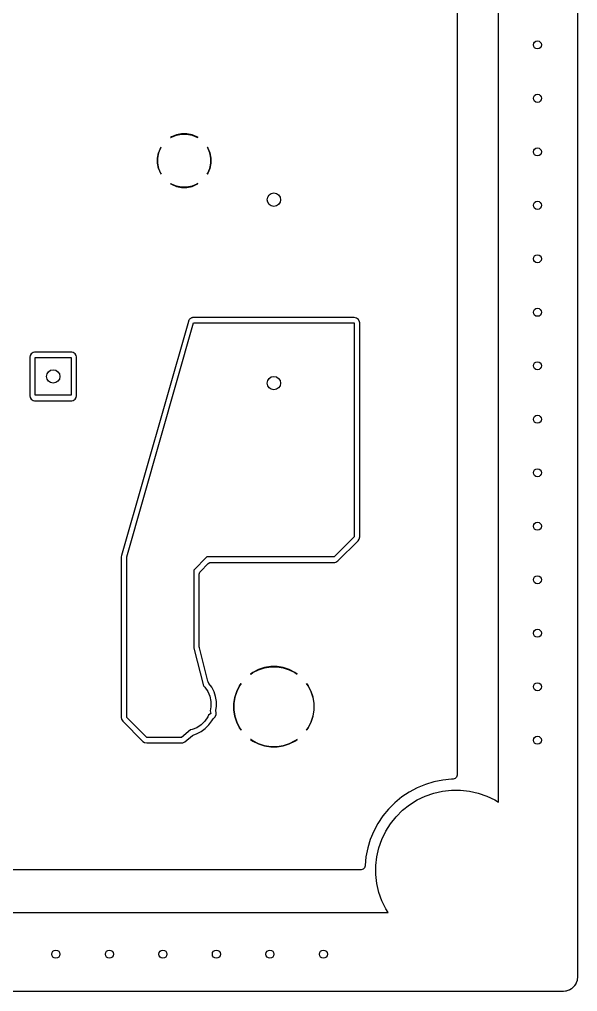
# Model space of a CAD drawing. Header units: inches. Extents: x 2.12 to 6.02, y -5.78 to -1.88.
# Drawn here: x 5.196 to 6.018, y -5.778 to -4.346 of the extents above; entities that cross this region are included whole.
import ezdxf

# ---------------------------------------------------------------- set-up
doc = ezdxf.new("R2010")
doc.units = ezdxf.units.IN
doc.header["$MEASUREMENT"] = 0
doc.layers.add('B.Cu', color=153, linetype='CONTINUOUS', true_color=0x4d7fc4)

msp = doc.modelspace()

# ---------------------------------------------------------------- linework, layer by layer
at = {"layer": 'B.Cu', "linetype": 'CONTINUOUS'}
for p, q in [((6.0177, -1.898), (6.0177, -5.7555)), ((5.9016, -5.4989), (5.9016, -2.1547)), ((5.8406, -4.1118), (5.8406, -5.459)), ((5.4203, -4.5194), (5.4189, -4.5204)), ((5.4189, -4.5204), (5.4189, -4.5204)), ((5.4189, -4.5204), (5.4191, -4.5205)), ((5.4191, -4.5205), (5.4204, -4.5196)), ((5.4275, -4.5165), (5.4203, -4.5194)), ((5.4203, -4.5194), (5.4203, -4.5194)), ((5.4204, -4.5196), (5.4275, -4.5167)), ((5.4351, -4.515), (5.4275, -4.5165)), ((5.4275, -4.5167), (5.4351, -4.5152)), ((5.4275, -4.5165), (5.4275, -4.5165)), ((5.4429, -4.515), (5.4351, -4.515)), ((5.4351, -4.5152), (5.4428, -4.5152)), ((5.4428, -4.5152), (5.4504, -4.5167)), ((5.4505, -4.5165), (5.4429, -4.515)), ((5.4504, -4.5167), (5.4575, -4.5196)), ((5.4576, -4.5194), (5.4505, -4.5165)), ((5.4505, -4.5165), (5.4505, -4.5165)), ((5.4575, -4.5196), (5.4589, -4.5205)), ((5.459, -4.5204), (5.4576, -4.5194)), ((5.4589, -4.5205), (5.459, -4.5204)), ((5.4041, -4.5357), (5.4011, -4.5428)), ((5.4013, -4.5429), (5.4043, -4.5358)), ((5.405, -4.5343), (5.4041, -4.5357)), ((5.4041, -4.5357), (5.4041, -4.5357)), ((5.4043, -4.5358), (5.4052, -4.5344)), ((5.4052, -4.5344), (5.405, -4.5343)), ((5.405, -4.5343), (5.405, -4.5343)), ((5.4729, -4.5343), (5.4728, -4.5344)), ((5.4728, -4.5344), (5.4737, -4.5358)), ((5.4739, -4.5357), (5.4729, -4.5343)), ((5.4737, -4.5358), (5.4767, -4.5429)), ((5.4768, -4.5428), (5.4739, -4.5357)), ((5.4739, -4.5357), (5.4739, -4.5357)), ((5.4011, -4.5428), (5.3996, -4.5505)), ((5.3996, -4.5505), (5.3996, -4.5582)), ((5.3998, -4.5505), (5.4013, -4.5429)), ((5.3998, -4.5582), (5.3998, -4.5505)), ((5.4011, -4.5428), (5.4011, -4.5428)), ((5.4767, -4.5429), (5.4782, -4.5505)), ((5.4783, -4.5505), (5.4768, -4.5428)), ((5.4768, -4.5428), (5.4768, -4.5428)), ((5.4782, -4.5505), (5.4782, -4.5582)), ((5.4783, -4.5582), (5.4783, -4.5505)), ((5.3996, -4.5582), (5.4011, -4.5658)), ((5.4013, -4.5658), (5.3998, -4.5582)), ((5.4782, -4.5582), (5.4767, -4.5658)), ((5.4768, -4.5658), (5.4783, -4.5582)), ((5.4011, -4.5658), (5.4011, -4.5658)), ((5.4011, -4.5658), (5.4041, -4.573)), ((5.4043, -4.5729), (5.4013, -4.5658)), ((5.4041, -4.573), (5.405, -4.5744)), ((5.4052, -4.5742), (5.4043, -4.5729)), ((5.405, -4.5744), (5.4052, -4.5742)), ((5.4737, -4.5729), (5.4728, -4.5742)), ((5.4728, -4.5742), (5.4729, -4.5744)), ((5.4729, -4.5744), (5.4739, -4.573)), ((5.4767, -4.5658), (5.4737, -4.5729)), ((5.4739, -4.573), (5.4768, -4.5658)), ((5.4739, -4.573), (5.4739, -4.573)), ((5.4768, -4.5658), (5.4768, -4.5658)), ((5.4191, -4.5882), (5.4189, -4.5883)), ((5.4189, -4.5883), (5.4203, -4.5892)), ((5.4204, -4.5891), (5.4191, -4.5882)), ((5.4203, -4.5892), (5.4203, -4.5892)), ((5.4203, -4.5892), (5.4275, -4.5922)), ((5.4275, -4.592), (5.4204, -4.5891)), ((5.4351, -4.5935), (5.4275, -4.592)), ((5.4275, -4.5922), (5.4275, -4.5922)), ((5.4275, -4.5922), (5.4351, -4.5937)), ((5.4428, -4.5935), (5.4351, -4.5935)), ((5.4351, -4.5937), (5.4429, -4.5937)), ((5.4504, -4.592), (5.4428, -4.5935)), ((5.4429, -4.5937), (5.4505, -4.5922)), ((5.4575, -4.5891), (5.4504, -4.592)), ((5.4505, -4.5922), (5.4576, -4.5892)), ((5.4505, -4.5922), (5.4505, -4.5922)), ((5.4589, -4.5882), (5.4575, -4.5891)), ((5.4576, -4.5892), (5.459, -4.5883)), ((5.4576, -4.5892), (5.4576, -4.5892)), ((5.459, -4.5883), (5.4589, -4.5882)), ((5.445, -4.7911), (5.3466, -5.1356)), ((5.3543, -5.1378), (5.4528, -4.7933)), ((5.4451, -4.7908), (5.445, -4.7911)), ((5.4454, -4.79), (5.4451, -4.7908)), ((5.4451, -4.7908), (5.4451, -4.7908)), ((5.4455, -4.7898), (5.4454, -4.79)), ((5.4459, -4.7893), (5.4455, -4.7898)), ((5.4464, -4.7885), (5.4459, -4.7893)), ((5.4467, -4.7879), (5.4464, -4.7885)), ((5.4468, -4.7878), (5.4467, -4.7879)), ((5.4476, -4.7871), (5.4468, -4.7878)), ((5.4477, -4.787), (5.4476, -4.7871)), ((5.4483, -4.7867), (5.4477, -4.787)), ((5.4491, -4.7862), (5.4483, -4.7867)), ((5.4496, -4.7858), (5.4491, -4.7862)), ((5.4498, -4.7858), (5.4496, -4.7858)), ((5.4505, -4.7856), (5.4498, -4.7858)), ((5.451, -4.7854), (5.4505, -4.7856)), ((5.4505, -4.7856), (5.4505, -4.7856)), ((5.4528, -4.7852), (5.451, -4.7854)), ((5.689, -4.7852), (5.4528, -4.7852)), ((5.4528, -4.7933), (5.689, -4.7933)), ((5.6925, -4.786), (5.689, -4.7852)), ((5.689, -4.7852), (5.689, -4.7852)), ((5.689, -4.7933), (5.689, -5.1083)), ((5.6953, -4.7883), (5.6925, -4.786)), ((5.6969, -4.7915), (5.6953, -4.7883)), ((5.6953, -4.7883), (5.6953, -4.7883)), ((5.6971, -4.7933), (5.6969, -4.7915)), ((5.6971, -5.1083), (5.6971, -4.7933)), ((5.2164, -4.8369), (5.2138, -4.8386)), ((5.2187, -4.8364), (5.2164, -4.8369)), ((5.2734, -4.8364), (5.2187, -4.8364)), ((5.2757, -4.8369), (5.2734, -4.8364)), ((5.2783, -4.8386), (5.2757, -4.8369)), ((5.2757, -4.8369), (5.2757, -4.8369)), ((5.2121, -4.8412), (5.2116, -4.8435)), ((5.2116, -4.8435), (5.2116, -4.9006)), ((5.2138, -4.8386), (5.2121, -4.8412)), ((5.2195, -4.8998), (5.2195, -4.8443)), ((5.2195, -4.8443), (5.2726, -4.8443)), ((5.2726, -4.8443), (5.2726, -4.8998)), ((5.2801, -4.8412), (5.2783, -4.8386)), ((5.2805, -4.8433), (5.2801, -4.8412)), ((5.2805, -4.8435), (5.2805, -4.8433)), ((5.2805, -4.9006), (5.2805, -4.8435)), ((5.2116, -4.9006), (5.2121, -4.9029)), ((5.2121, -4.9029), (5.2121, -4.9029)), ((5.2121, -4.9029), (5.2138, -4.9055)), ((5.2138, -4.9055), (5.2164, -4.9072)), ((5.2164, -4.9072), (5.2187, -4.9077)), ((5.2187, -4.9077), (5.2734, -4.9077)), ((5.2726, -4.8998), (5.2195, -4.8998)), ((5.2734, -4.9077), (5.2757, -4.9072)), ((5.2757, -4.9072), (5.2783, -4.9055)), ((5.2783, -4.9055), (5.2801, -4.9029)), ((5.2801, -4.9029), (5.2805, -4.9006)), ((5.689, -5.1083), (5.6594, -5.1378)), ((5.6963, -5.1118), (5.6971, -5.1083)), ((5.6652, -5.1435), (5.6947, -5.114)), ((5.6947, -5.114), (5.6963, -5.1118)), ((5.3466, -5.1356), (5.3462, -5.1378)), ((5.3462, -5.1378), (5.3462, -5.374)), ((5.3462, -5.1378), (5.3462, -5.1378)), ((5.3543, -5.374), (5.3543, -5.1378)), ((5.4724, -5.1378), (5.4529, -5.1574)), ((5.4627, -5.159), (5.4741, -5.1476)), ((5.6594, -5.1378), (5.4724, -5.1378)), ((5.4741, -5.1476), (5.4767, -5.1461)), ((5.4767, -5.1461), (5.4782, -5.1459)), ((5.4782, -5.1459), (5.6594, -5.1459)), ((5.6594, -5.1459), (5.6605, -5.1457)), ((5.6605, -5.1457), (5.6621, -5.1454)), ((5.6621, -5.1454), (5.6652, -5.1435)), ((5.4529, -5.1574), (5.4529, -5.2718)), ((5.461, -5.1631), (5.4618, -5.1602)), ((5.461, -5.27), (5.461, -5.1631)), ((5.4618, -5.1602), (5.4627, -5.159)), ((5.4529, -5.2718), (5.4673, -5.3273)), ((5.4612, -5.2715), (5.461, -5.27)), ((5.4739, -5.3204), (5.4612, -5.2715)), ((5.5399, -5.3078), (5.5366, -5.3101)), ((5.5368, -5.3103), (5.54, -5.3079)), ((5.5482, -5.3035), (5.5399, -5.3078)), ((5.5399, -5.3078), (5.5399, -5.3078)), ((5.54, -5.3079), (5.5483, -5.3037)), ((5.557, -5.3007), (5.5482, -5.3035)), ((5.5482, -5.3035), (5.5482, -5.3035)), ((5.5483, -5.3037), (5.5571, -5.3008)), ((5.5662, -5.2992), (5.557, -5.3007)), ((5.5571, -5.3008), (5.5662, -5.2994)), ((5.5755, -5.2992), (5.5662, -5.2992)), ((5.5662, -5.2994), (5.5755, -5.2994)), ((5.5847, -5.3007), (5.5755, -5.2992)), ((5.5755, -5.2994), (5.5847, -5.3008)), ((5.5935, -5.3035), (5.5847, -5.3007)), ((5.5847, -5.3008), (5.5935, -5.3037)), ((5.6018, -5.3078), (5.5935, -5.3035)), ((5.5935, -5.3035), (5.5935, -5.3035)), ((5.5935, -5.3037), (5.6017, -5.3079)), ((5.6017, -5.3079), (5.605, -5.3103)), ((5.6051, -5.3101), (5.6018, -5.3078)), ((5.6018, -5.3078), (5.6018, -5.3078)), ((5.4743, -5.3218), (5.4739, -5.3204)), ((5.4752, -5.3238), (5.4743, -5.3218)), ((5.5366, -5.3101), (5.5368, -5.3103)), ((5.605, -5.3103), (5.6051, -5.3101)), ((5.6051, -5.3101), (5.6051, -5.3101)), ((5.4673, -5.3273), (5.4694, -5.3294)), ((5.4694, -5.3294), (5.4737, -5.3358)), ((5.4737, -5.3358), (5.4767, -5.3429)), ((5.4794, -5.3296), (5.4752, -5.3238)), ((5.4828, -5.3362), (5.4794, -5.3296)), ((5.4851, -5.3433), (5.4828, -5.3362)), ((5.5161, -5.3356), (5.5133, -5.3444)), ((5.5134, -5.3445), (5.5163, -5.3357)), ((5.5204, -5.3273), (5.5161, -5.3356)), ((5.5161, -5.3356), (5.5161, -5.3356)), ((5.5163, -5.3357), (5.5205, -5.3274)), ((5.5227, -5.3241), (5.5204, -5.3273)), ((5.5204, -5.3273), (5.5204, -5.3273)), ((5.5205, -5.3274), (5.5229, -5.3242)), ((5.5229, -5.3242), (5.5227, -5.3241)), ((5.619, -5.3241), (5.6189, -5.3242)), ((5.6189, -5.3242), (5.6212, -5.3274)), ((5.6214, -5.3273), (5.619, -5.3241)), ((5.6212, -5.3274), (5.6254, -5.3357)), ((5.6256, -5.3356), (5.6214, -5.3273)), ((5.6214, -5.3273), (5.6214, -5.3273)), ((5.6254, -5.3357), (5.6283, -5.3445)), ((5.6285, -5.3444), (5.6256, -5.3356)), ((5.6256, -5.3356), (5.6256, -5.3356)), ((5.4767, -5.3429), (5.4782, -5.3505)), ((5.4782, -5.3505), (5.4782, -5.3582)), ((5.4862, -5.3506), (5.4851, -5.3433)), ((5.4862, -5.3536), (5.4862, -5.3506)), ((5.5133, -5.3444), (5.5118, -5.3536)), ((5.512, -5.3536), (5.5134, -5.3445)), ((5.6283, -5.3445), (5.6297, -5.3536)), ((5.6299, -5.3536), (5.6285, -5.3444)), ((5.4782, -5.3582), (5.477, -5.3642)), ((5.477, -5.3642), (5.478, -5.3681)), ((5.4854, -5.3631), (5.4862, -5.3581)), ((5.4854, -5.3633), (5.4854, -5.3631)), ((5.4856, -5.3653), (5.4854, -5.3633)), ((5.4858, -5.3661), (5.4856, -5.3653)), ((5.4859, -5.3697), (5.4858, -5.3661)), ((5.4862, -5.3581), (5.4862, -5.3536)), ((5.5118, -5.3536), (5.5118, -5.3629)), ((5.5118, -5.3629), (5.5133, -5.3721)), ((5.512, -5.3629), (5.512, -5.3536)), ((5.5134, -5.3721), (5.512, -5.3629)), ((5.6297, -5.3629), (5.6283, -5.3721)), ((5.6285, -5.3721), (5.6299, -5.3629)), ((5.6297, -5.3536), (5.6297, -5.3629)), ((5.6299, -5.3629), (5.6299, -5.3536)), ((5.3462, -5.374), (5.3467, -5.3767)), ((5.3467, -5.3767), (5.3486, -5.3797)), ((5.3486, -5.3797), (5.3781, -5.4093)), ((5.3839, -5.4035), (5.3543, -5.374)), ((5.4694, -5.3793), (5.464, -5.3848)), ((5.4737, -5.3729), (5.4694, -5.3793)), ((5.4745, -5.3709), (5.4737, -5.3729)), ((5.478, -5.3681), (5.4745, -5.3709)), ((5.475, -5.3851), (5.4794, -5.3791)), ((5.4794, -5.3791), (5.4803, -5.3773)), ((5.4803, -5.3773), (5.4818, -5.3754)), ((5.4818, -5.3754), (5.4831, -5.3744)), ((5.4831, -5.3744), (5.4844, -5.373)), ((5.4844, -5.373), (5.4859, -5.3697)), ((5.5133, -5.3721), (5.5161, -5.3809)), ((5.5163, -5.3809), (5.5134, -5.3721)), ((5.6283, -5.3721), (5.6254, -5.3809)), ((5.6256, -5.3809), (5.6285, -5.3721)), ((5.4483, -5.3924), (5.4347, -5.4035)), ((5.4504, -5.392), (5.4483, -5.3924)), ((5.4575, -5.3891), (5.4504, -5.392)), ((5.4571, -5.3981), (5.4637, -5.3948)), ((5.464, -5.3848), (5.4575, -5.3891)), ((5.4637, -5.3948), (5.4698, -5.3904)), ((5.4698, -5.3904), (5.475, -5.3851)), ((5.5161, -5.3809), (5.5161, -5.3809)), ((5.5161, -5.3809), (5.5204, -5.3892)), ((5.5205, -5.3891), (5.5163, -5.3809)), ((5.5204, -5.3892), (5.5204, -5.3892)), ((5.5204, -5.3892), (5.5227, -5.3925)), ((5.5229, -5.3924), (5.5205, -5.3891)), ((5.5227, -5.3925), (5.5229, -5.3924)), ((5.6212, -5.3891), (5.6189, -5.3924)), ((5.6189, -5.3924), (5.619, -5.3925)), ((5.619, -5.3925), (5.6214, -5.3892)), ((5.619, -5.3925), (5.619, -5.3925)), ((5.6254, -5.3809), (5.6212, -5.3891)), ((5.6214, -5.3892), (5.6256, -5.3809)), ((5.6214, -5.3892), (5.6214, -5.3892)), ((5.6256, -5.3809), (5.6256, -5.3809)), ((5.3781, -5.4093), (5.3803, -5.4108)), ((5.4347, -5.4035), (5.3839, -5.4035)), ((5.4399, -5.4098), (5.4513, -5.4005)), ((5.4513, -5.4005), (5.4532, -5.3994)), ((5.4532, -5.3994), (5.4571, -5.3981)), ((5.5368, -5.4063), (5.5366, -5.4064)), ((5.5366, -5.4064), (5.5399, -5.4088)), ((5.54, -5.4086), (5.5368, -5.4063)), ((5.5399, -5.4088), (5.5482, -5.413)), ((5.5483, -5.4128), (5.54, -5.4086)), ((5.6017, -5.4086), (5.5935, -5.4128)), ((5.5935, -5.413), (5.6018, -5.4088)), ((5.605, -5.4063), (5.6017, -5.4086)), ((5.6018, -5.4088), (5.6051, -5.4064)), ((5.6018, -5.4088), (5.6018, -5.4088)), ((5.6051, -5.4064), (5.605, -5.4063)), ((5.6051, -5.4064), (5.6051, -5.4064)), ((5.3803, -5.4108), (5.3803, -5.4108)), ((5.3803, -5.4108), (5.3803, -5.4108)), ((5.3803, -5.4108), (5.3803, -5.4108)), ((5.3803, -5.4108), (5.3803, -5.4108)), ((5.3803, -5.4108), (5.3839, -5.4116)), ((5.3839, -5.4116), (5.3839, -5.4116)), ((5.3839, -5.4116), (5.3839, -5.4116)), ((5.3839, -5.4116), (5.3839, -5.4116)), ((5.3839, -5.4116), (5.4347, -5.4116)), ((5.4347, -5.4116), (5.4367, -5.4114)), ((5.4347, -5.4116), (5.4347, -5.4116)), ((5.4367, -5.4114), (5.4399, -5.4098)), ((5.5482, -5.413), (5.5482, -5.413)), ((5.5482, -5.413), (5.557, -5.4159)), ((5.5571, -5.4157), (5.5483, -5.4128)), ((5.557, -5.4159), (5.5662, -5.4173)), ((5.5662, -5.4171), (5.5571, -5.4157)), ((5.5755, -5.4171), (5.5662, -5.4171)), ((5.5662, -5.4173), (5.5755, -5.4173)), ((5.5847, -5.4157), (5.5755, -5.4171)), ((5.5755, -5.4173), (5.5847, -5.4159)), ((5.5935, -5.4128), (5.5847, -5.4157)), ((5.5847, -5.4159), (5.5935, -5.413)), ((5.5935, -5.413), (5.5935, -5.413)), ((5.8193, -5.4662), (5.8064, -5.4688)), ((5.8324, -5.4649), (5.8193, -5.4662)), ((5.8193, -5.4662), (5.8193, -5.4662)), ((5.8193, -5.4662), (5.8193, -5.4662)), ((5.8347, -5.4649), (5.8324, -5.4649)), ((5.8376, -5.4641), (5.8347, -5.4649)), ((5.8398, -5.462), (5.8376, -5.4641)), ((5.8406, -5.459), (5.8398, -5.462)), ((5.7816, -5.4776), (5.77, -5.4838)), ((5.7938, -5.4726), (5.7816, -5.4776)), ((5.7816, -5.4776), (5.7816, -5.4776)), ((5.8064, -5.4688), (5.7938, -5.4726)), ((5.7938, -5.4726), (5.7938, -5.4726)), ((5.8064, -5.4688), (5.8064, -5.4688)), ((5.8192, -5.4823), (5.8323, -5.4809)), ((5.8323, -5.4809), (5.8456, -5.4809)), ((5.8456, -5.4809), (5.8587, -5.4823)), ((5.7591, -5.4911), (5.7524, -5.4966)), ((5.77, -5.4838), (5.7591, -5.4911)), ((5.7591, -5.4911), (5.7591, -5.4911)), ((5.7591, -5.4911), (5.7591, -5.4911)), ((5.7818, -5.4954), (5.7937, -5.4897)), ((5.7937, -5.4897), (5.8062, -5.4853)), ((5.8062, -5.4853), (5.8192, -5.4823)), ((5.8587, -5.4823), (5.8716, -5.4853)), ((5.8716, -5.4853), (5.8841, -5.4897)), ((5.8841, -5.4897), (5.8961, -5.4954)), ((5.7396, -5.5088), (5.7313, -5.5189)), ((5.7489, -5.4995), (5.7396, -5.5088)), ((5.7524, -5.4966), (5.7489, -5.4995)), ((5.7602, -5.5107), (5.7706, -5.5025)), ((5.7706, -5.5025), (5.7818, -5.4954)), ((5.8961, -5.4954), (5.9016, -5.4989)), ((5.7313, -5.5189), (5.724, -5.5299)), ((5.7426, -5.5304), (5.7509, -5.5201)), ((5.7509, -5.5201), (5.7602, -5.5107)), ((5.724, -5.5299), (5.7178, -5.5415)), ((5.7356, -5.5416), (5.7426, -5.5304)), ((5.7178, -5.5415), (5.7127, -5.5536)), ((5.7178, -5.5415), (5.7178, -5.5415)), ((5.7298, -5.5536), (5.7356, -5.5416)), ((5.7089, -5.5662), (5.7063, -5.5791)), ((5.7127, -5.5536), (5.7089, -5.5662)), ((5.7089, -5.5662), (5.7089, -5.5662)), ((5.7127, -5.5536), (5.7127, -5.5536)), ((5.7225, -5.579), (5.7254, -5.5661)), ((5.7254, -5.5661), (5.7298, -5.5536)), ((5.7063, -5.5791), (5.7051, -5.5922)), ((5.721, -5.5922), (5.7225, -5.579)), ((5.7043, -5.5955), (5.7021, -5.5976)), ((5.7051, -5.5926), (5.7043, -5.5955)), ((5.7051, -5.5922), (5.7051, -5.5926)), ((5.721, -5.6054), (5.721, -5.5922)), ((5.6992, -5.5984), (4.089, -5.5984)), ((5.7021, -5.5976), (5.6992, -5.5984)), ((5.7225, -5.6186), (5.721, -5.6054)), ((5.7254, -5.6315), (5.7225, -5.6186)), ((5.7298, -5.644), (5.7254, -5.6315)), ((5.7356, -5.6559), (5.7298, -5.644)), ((4.0276, -5.6614), (5.739, -5.6614)), ((5.739, -5.6614), (5.7356, -5.6559)), ((6.0151, -5.766), (6.0134, -5.7687)), ((6.0154, -5.7655), (6.0151, -5.766)), ((6.0156, -5.765), (6.0154, -5.7655)), ((6.0158, -5.7645), (6.0156, -5.765)), ((6.0169, -5.7615), (6.0158, -5.7645)), ((6.017, -5.761), (6.0169, -5.7615)), ((6.0172, -5.7604), (6.017, -5.761)), ((6.0177, -5.7563), (6.0172, -5.7599)), ((6.0172, -5.7599), (6.0172, -5.7604)), ((6.0177, -5.7555), (6.0177, -5.7558)), ((6.0177, -5.7558), (6.0177, -5.756)), ((6.0177, -5.756), (6.0177, -5.7563)), ((5.9957, -5.7775), (2.1382, -5.7775)), ((5.9959, -5.7775), (5.9957, -5.7775)), ((5.9962, -5.7775), (5.9959, -5.7775)), ((5.9965, -5.7775), (5.9962, -5.7775)), ((5.9969, -5.7774), (5.9965, -5.7775)), ((5.9971, -5.7774), (5.9969, -5.7774)), ((6.0001, -5.7771), (5.9971, -5.7774)), ((5.9971, -5.7774), (5.9971, -5.7774)), ((6.0006, -5.777), (6.0001, -5.7771)), ((6.0011, -5.7769), (6.0006, -5.777)), ((6.0017, -5.7767), (6.0011, -5.7769)), ((6.0047, -5.7757), (6.0017, -5.7767)), ((6.0052, -5.7755), (6.0047, -5.7757)), ((6.0057, -5.7752), (6.0052, -5.7755)), ((6.0061, -5.775), (6.0057, -5.7752)), ((6.0089, -5.7733), (6.0061, -5.775)), ((6.0093, -5.7729), (6.0089, -5.7733)), ((6.0097, -5.7726), (6.0093, -5.7729)), ((6.0101, -5.7722), (6.0097, -5.7726)), ((6.0124, -5.77), (6.0101, -5.7722)), ((6.0128, -5.7696), (6.0124, -5.77)), ((6.0131, -5.7691), (6.0128, -5.7696)), ((6.0134, -5.7687), (6.0131, -5.7691))]:
    msp.add_line(p, q, dxfattribs=at)
at = {"layer": 'B.Cu'}
for centre, radius in [((5.9587, -4.3839), 0.00591), ((5.9587, -4.4626), 0.00591), ((5.9587, -4.5414), 0.00591), ((5.5709, -4.6118), 0.00984), ((5.9587, -4.6201), 0.00591), ((5.9587, -4.6988), 0.00591), ((5.9587, -4.7776), 0.00591), ((5.9587, -4.8563), 0.00591), ((5.2461, -4.872), 0.00984), ((5.5709, -4.8819), 0.00984), ((5.9587, -4.9351), 0.00591), ((5.9587, -5.0138), 0.00591), ((5.9587, -5.0925), 0.00591), ((5.9587, -5.1713), 0.00591), ((5.9587, -5.25), 0.00591), ((5.9587, -5.3288), 0.00591), ((5.9587, -5.4075), 0.00591), ((5.25, -5.7225), 0.00591), ((5.3288, -5.7225), 0.00591), ((5.4075, -5.7225), 0.00591), ((5.4862, -5.7225), 0.00591), ((5.565, -5.7225), 0.00591), ((5.6437, -5.7225), 0.00591)]:
    msp.add_circle(centre, radius, dxfattribs=at)

doc.saveas('drawing.dxf')
